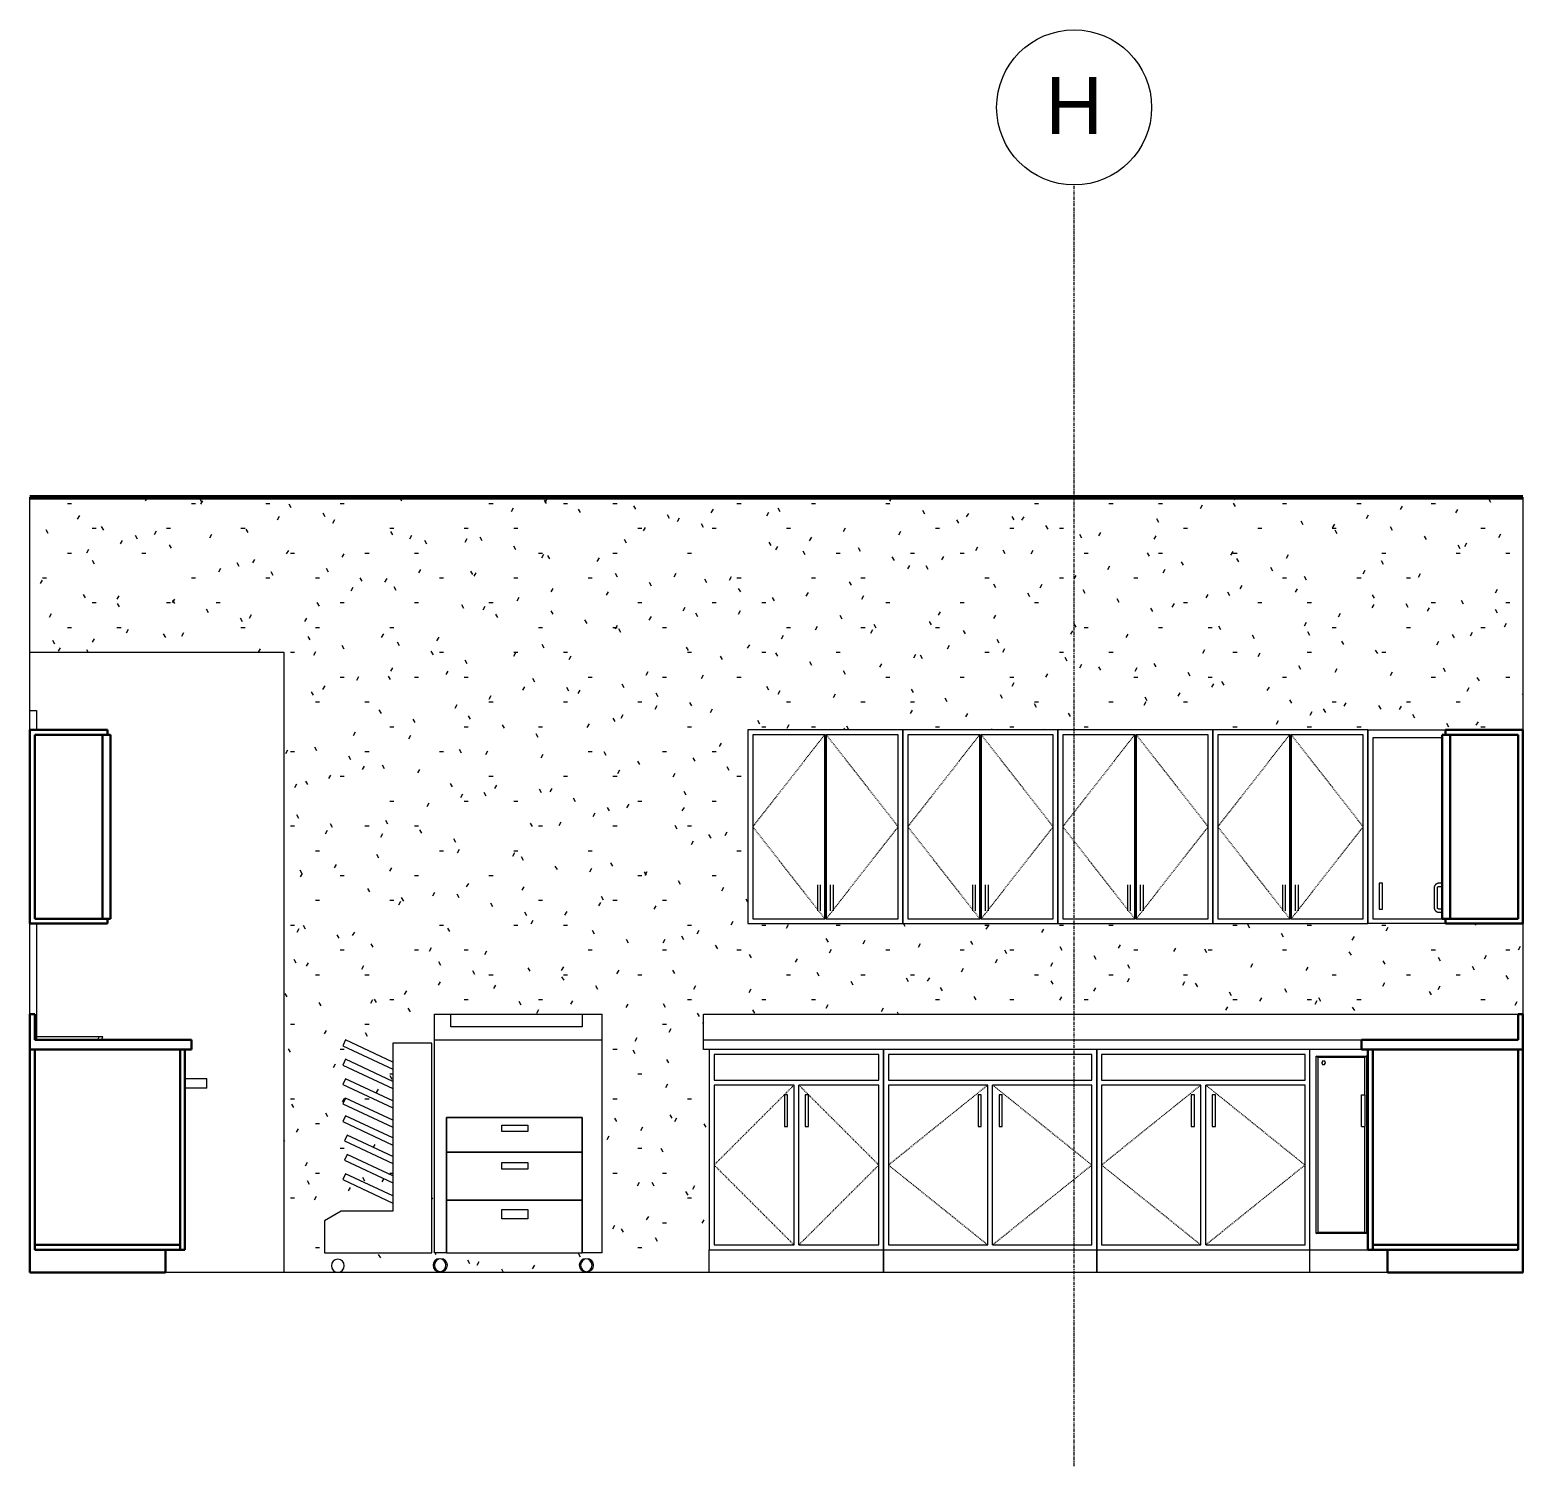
# Model space of a CAD drawing. Header units: inches. Extents: x -1667 to 6650, y -30 to 273.
# Drawn here: x 2478.7 to 2709.9, y -30 to 192.4 of the extents above; entities that cross this region are included whole.
import ezdxf

# ---------------------------------------------------------------- set-up
doc = ezdxf.new("R2010")
doc.units = ezdxf.units.IN
doc.header["$MEASUREMENT"] = 0
doc.linetypes.add('Dash', pattern=[0.25, 0.125, -0.125])
doc.linetypes.add('Grid Line 1_2_', pattern=[0.875, 0.5, -0.125, 0.125, -0.125])
for name, color, linetype, lineweight in [('A-CLNG', 13, 'Continuous', 18), ('A-DOOR', 31, 'Continuous', 18), ('A-DOOR-FRAM', 31, 'Continuous', 9), ('A-WALL-PATT', 111, 'Continuous', 18), ('C-BLDG-PADS', 91, 'Continuous', 9), ('I-FURN', 30, 'Continuous', 9), ('I-FURN-PNLS', 30, 'Continuous', 9), ('I-WALL', 2, 'Continuous', 18), ('Q-CASE', 31, 'Continuous', 9), ('Q-SPCQ', 91, 'Continuous', 9), ('S-GRID', 1, 'Continuous', 9), ('S-GRID-IDEN', 1, 'Continuous', 9)]:
    doc.layers.add(name, color=color, linetype=linetype, lineweight=lineweight)
doc.styles.add('Arial', font='arial.ttf', dxfattribs={"height": 8.851796})

# ---------------------------------------------------------------- blocks, each defined once
blk = doc.blocks.new('Grid - Grid Head - Circle-50561-COPY ROOM - EAST ELEVATION')
at = {"layer": 'S-GRID-IDEN', "color": 7}
blk.add_circle((1174.46, 180.37), 12, dxfattribs=at)
blk = doc.blocks.new('Open Source Metal Building_Exterior_rvt-10-COPY ROOM - EAST ELEVATION')
at = {"layer": 'C-BLDG-PADS'}
h = blk.add_hatch(dxfattribs=at)
h.set_pattern_fill('FP_12', style=0, pattern_type=2)
h.set_pattern_definition([(50, (0, 0), (13.77135, -1.20496), [1.44, -15.84]), (355, (0, 0), (-2.66442, 14.44218), [1.152, -12.672]), (100.451, (1.148, -0.1), (11.10708, 13.23737), [1.224, -13.462]), (46.184, (0, 3.84), (20.49128, -3.17785), [2.16, -23.76]), (96.636, (1.708, 3.575), (17.94587, 18.70315), [1.836, -20.193]), (351.184, (0, 3.84), (17.9454, 18.7026), [1.728, -19.008]), (21, (1.92, 2.88), (11.46052, -7.73037), [1.44, -15.84]), (326, (1.92, 2.88), (4.67135, 13.92315), [1.152, -12.672]), (71.451, (2.875, 2.236), (16.13207, 6.19284), [1.224, -13.462]), (37.5, (0, 0), (0.233123, 6.39175), [0.634, -11.885, 0.634, -12.23, -12.72]), (37.5, (0, 0), (0.233123, 6.39175), [-25.382, 0.634, -12.086]), (7.5, (0, 0), (5.05073, 7.57304), [0.634, -6.701, 0.634, -11.597, -4.848]), (7.5, (0, 0), (5.05073, 7.57304), [-19.565, 0.634, -4.214]), (327.5, (-4.282, 0), (10.24958, -0.43289), [0.634, -4.166, 0.634, -14.342, -19.872]), (327.5, (-4.282, 0), (10.24958, -0.43289), [-19.776, 0.634, -19.238]), (317.5, (-6.202, 0), (11.19739, 1.922144), [0.634, -5.606, 0.634, -9.312, -14.112]), (317.5, (-6.202, 0), (11.19739, 1.922144), [-16.186, 0.634, -13.478])])
h.paths.add_polyline_path([(1243.99, -0.02), (1243.99, 0), (1215.09, -0.02)], flags=0)
at = {"layer": 'C-BLDG-PADS', "color": 250, "lineweight": 18}
blk.add_line((1243.99, 0), (1012.77, 0), dxfattribs=at)
at = {"layer": 'S-GRID', "linetype": 'Grid Line 1_2_'}
blk.add_line((1174.46, -30), (1174.46, 168.38), dxfattribs=at)
at = {"layer": 'S-GRID-IDEN', "insert": (1174.46, 185.09), "char_height": 8.85, "width": 10.584, "attachment_point": 2, "line_spacing_factor": 0.938532, "style": 'Arial', "bg_fill": 3, "box_fill_scale": 1.25, "bg_fill_color": 0, "bg_fill_transparency": 0}
blk.add_mtext('H', dxfattribs=at)
at = {"color": 130, "lineweight": 5}
blk.add_blockref('Grid - Grid Head - Circle-50561-COPY ROOM - EAST ELEVATION', (0, 0), dxfattribs=at)
blk = doc.blocks.new('Work Station Desktops - 96_ x 96_-293211-COPY ROOM - EAST ELEVATION')
at = {"layer": 'I-FURN-PNLS'}
for p, q in [((1036.77, 30), (1040.16, 30)), ((1040.16, 28.5), (1036.77, 28.5)), ((1040.16, 28.5), (1040.16, 30))]:
    blk.add_line(p, q, dxfattribs=at)
blk = doc.blocks.new('Haworth_Chair_s_con-Swivel - Swivel Chair-274643-COPY ROOM - EAST ELEVATION')
at = {"layer": 'I-FURN'}
for p, q in [((1013.81, 36.5), (1023.46, 36.5)), ((1023.46, 36.5), (1023.31, 36)), ((1023.46, 36.5), (1024.05, 36.5)), ((1023.89, 36), (1024.05, 36.5))]:
    blk.add_line(p, q, dxfattribs=at)
blk = doc.blocks.new('Counter Top-L Shaped 2 - 24_ Depth 2-600382-COPY ROOM - EAST ELEVATION')
at = {"layer": 'Q-CASE'}
for p, q in [((1117.07, 36), (1117.07, 40)), ((1117.07, 40), (1243.21, 40)), ((1117.07, 36), (1218.96, 36)), ((1117.07, 34.5), (1117.07, 36)), ((1218.96, 34.5), (1117.07, 34.5))]:
    blk.add_line(p, q, dxfattribs=at)
at = {"layer": 'Q-CASE', "lineweight": 30}
for p, q in [((1243.96, 40), (1243.21, 40)), ((1243.21, 40), (1243.21, 36)), ((1243.96, 34.5), (1243.96, 40)), ((1243.21, 36), (1218.96, 36)), ((1218.96, 36), (1218.96, 34.5)), ((1218.96, 34.5), (1243.96, 34.5))]:
    blk.add_line(p, q, dxfattribs=at)
blk = doc.blocks.new('Single-Glass 1 - 36_ x 84_-564710-COPY ROOM - EAST ELEVATION')
at = {"layer": 'A-DOOR-FRAM'}
for p, q in [((1012.77, 87), (1013.77, 87)), ((1013.77, 87), (1013.77, 84)), ((1013.77, 54), (1013.77, 36))]:
    blk.add_line(p, q, dxfattribs=at)
blk = doc.blocks.new('Counter Top-L Shaped 2 - 24_ Depth-622807-COPY ROOM - EAST ELEVATION')
at = {"layer": 'Q-CASE', "lineweight": 30}
for p, q in [((1013.52, 40), (1012.77, 40)), ((1012.77, 40), (1012.77, 34.5)), ((1013.52, 36), (1013.52, 40)), ((1037.77, 36), (1013.52, 36)), ((1037.77, 34.5), (1037.77, 36)), ((1012.77, 34.5), (1037.77, 34.5))]:
    blk.add_line(p, q, dxfattribs=at)
blk = doc.blocks.new('Upper Cabinet-Double Door-Wall - 24_-583922-COPY ROOM - EAST ELEVATION')
at = {"layer": 'Q-CASE'}
for p, q in [((1219.96, 84), (1195.96, 84)), ((1195.96, 84), (1195.96, 54)), ((1207.84, 83.25), (1196.71, 83.25)), ((1196.71, 83.25), (1196.71, 54.75)), ((1207.84, 83.25), (1208.09, 83.25)), ((1207.84, 54.75), (1207.84, 83.25)), ((1207.96, 83.25), (1207.96, 54.75)), ((1208.09, 83.25), (1208.09, 54.75)), ((1219.21, 83.25), (1208.09, 83.25)), ((1219.21, 54.75), (1219.21, 83.25)), ((1219.96, 54), (1219.96, 84)), ((1206.71, 59.5), (1206.71, 56.5)), ((1207.21, 56.5), (1207.21, 59.5)), ((1208.71, 59.5), (1208.71, 56.5)), ((1209.21, 56.5), (1209.21, 59.5)), ((1195.96, 54), (1219.96, 54)), ((1196.71, 54.75), (1207.84, 54.75)), ((1208.09, 54.75), (1207.84, 54.75)), ((1208.09, 54.75), (1219.21, 54.75))]:
    blk.add_line(p, q, dxfattribs=at)
at = {"layer": 'Q-CASE', "linetype": 'Dash'}
for p, q in [((1207.84, 83.25), (1196.71, 69)), ((1219.21, 69), (1208.09, 83.25)), ((1196.71, 69), (1207.84, 54.75)), ((1208.09, 54.75), (1219.21, 69))]:
    blk.add_line(p, q, dxfattribs=at)
at = {"layer": 'Q-CASE', "flags": 128}
for points in [[(1206.71, 60), (1206.71, 59.85), (1206.71, 59.5)], [(1207.21, 59.5), (1207.21, 59.86), (1207.21, 60)], [(1208.71, 60), (1208.71, 59.85), (1208.71, 59.5)], [(1209.21, 59.5), (1209.21, 59.86), (1209.21, 60)], [(1206.71, 56.5), (1206.71, 56.14), (1206.71, 56)], [(1207.21, 56), (1207.21, 56.15), (1207.21, 56.5)], [(1208.71, 56.5), (1208.71, 56.14), (1208.71, 56)], [(1209.21, 56), (1209.21, 56.15), (1209.21, 56.5)]]:
    blk.add_lwpolyline(points, dxfattribs=at)
blk = doc.blocks.new('Upper Cabinet-Double Door-Wall - 24_-V21-COPY ROOM - EAST ELEVATION')
at = {"layer": 'Q-CASE', "lineweight": 30}
for p, q in [((1012.77, 84), (1012.77, 54)), ((1024.77, 84), (1012.77, 84)), ((1013.52, 54.75), (1013.52, 83.25)), ((1013.52, 83.25), (1024.77, 83.25)), ((1025.27, 83.25), (1024.02, 83.25)), ((1024.02, 83.25), (1024.02, 54.75)), ((1024.77, 83.25), (1024.77, 84)), ((1025.27, 54.75), (1025.27, 83.25)), ((1012.77, 54), (1024.77, 54)), ((1024.77, 54.75), (1013.52, 54.75)), ((1024.02, 54.75), (1025.27, 54.75)), ((1024.77, 54), (1024.77, 54.75))]:
    blk.add_line(p, q, dxfattribs=at)
blk = doc.blocks.new('Copier-Floor - Copier-Floor-594505-COPY ROOM - EAST ELEVATION')
at = {"layer": 'Q-SPCQ'}
for p, q in [((1075.4, 40), (1077.96, 40)), ((1075.4, 36), (1075.4, 40)), ((1077.96, 40), (1098.3, 40)), ((1077.96, 38), (1077.96, 40)), ((1098.3, 40), (1101.4, 40)), ((1098.3, 40), (1098.3, 38)), ((1101.4, 36), (1101.4, 40)), ((1098.3, 38), (1077.96, 38)), ((1061.64, 35.99), (1061.22, 35.09)), ((1061.22, 35.09), (1068.99, 31.46)), ((1068.99, 32.57), (1061.64, 35.99)), ((1074.99, 35.5), (1068.99, 35.5)), ((1068.99, 35.5), (1068.99, 9.5)), ((1074.99, 3), (1074.99, 35.5)), ((1075.4, 36), (1101.4, 36)), ((1075.4, 3), (1075.4, 36)), ((1101.4, 3), (1101.4, 36)), ((1061.64, 32.99), (1061.22, 32.09)), ((1068.99, 29.57), (1061.64, 32.99)), ((1061.22, 32.09), (1068.99, 28.46)), ((1061.64, 29.99), (1061.22, 29.09)), ((1061.22, 29.09), (1068.99, 25.46)), ((1068.99, 26.57), (1061.64, 29.99)), ((1061.64, 26.99), (1061.22, 26.09)), ((1061.22, 26.09), (1068.99, 22.46)), ((1068.99, 23.57), (1061.64, 26.99)), ((1061.64, 24.24), (1061.22, 23.34)), ((1061.22, 23.34), (1068.99, 19.71)), ((1068.99, 20.82), (1061.64, 24.24)), ((1098.3, 24), (1077.3, 24)), ((1077.3, 24), (1077.3, 18.6)), ((1077.3, 3), (1077.3, 24)), ((1077.3, 24), (1098.3, 24)), ((1098.3, 18.6), (1098.3, 24)), ((1098.3, 24), (1098.3, 3)), ((1061.91, 21.25), (1061.48, 20.35)), ((1068.99, 17.95), (1061.91, 21.25)), ((1085.85, 22.79), (1089.85, 22.79)), ((1085.85, 21.79), (1085.85, 22.79)), ((1089.85, 21.79), (1085.85, 21.79)), ((1089.85, 22.79), (1089.85, 21.79)), ((1061.48, 20.35), (1068.99, 16.85)), ((1077.3, 18.6), (1098.3, 18.6)), ((1098.3, 18.6), (1077.3, 18.6)), ((1077.3, 18.6), (1077.3, 11.18)), ((1098.3, 11.18), (1098.3, 18.6)), ((1061.91, 18.25), (1061.48, 17.35)), ((1061.48, 17.35), (1068.99, 13.85)), ((1068.99, 14.95), (1061.91, 18.25)), ((1085.85, 17.02), (1089.85, 17.02)), ((1085.85, 16), (1085.85, 17.02)), ((1089.85, 17.02), (1089.85, 16)), ((1061.64, 15.27), (1061.22, 14.36)), ((1061.22, 14.36), (1068.99, 10.74)), ((1068.99, 11.84), (1061.64, 15.27)), ((1089.85, 16), (1085.85, 16)), ((1060.99, 9.5), (1058.4, 8)), ((1068.99, 9.5), (1060.99, 9.5)), ((1077.3, 11.18), (1098.3, 11.18)), ((1098.3, 11.18), (1077.3, 11.18)), ((1077.3, 11.18), (1077.3, 3)), ((1085.85, 9.71), (1089.85, 9.71)), ((1085.85, 8.31), (1085.85, 9.71)), ((1089.85, 9.71), (1089.85, 8.31)), ((1098.3, 3), (1098.3, 11.18)), ((1058.4, 8), (1058.4, 3)), ((1089.85, 8.31), (1085.85, 8.31)), ((1058.4, 3), (1074.99, 3)), ((1077.3, 3), (1075.4, 3)), ((1077.3, 3), (1098.3, 3)), ((1101.4, 3), (1098.3, 3))]:
    blk.add_line(p, q, dxfattribs=at)
for centre, start, end in [((1060.45, 1.03), 0, 180), ((1060.45, 1.03), 180, 360), ((1076.19, 1.1), 0, 180), ((1076.19, 1.1), 180, 360), ((1076.41, 1.1), 0, 180), ((1076.41, 1.1), 180, 360), ((1098.82, 1.1), 0, 180), ((1098.82, 1.1), 180, 360), ((1099.05, 1.1), 0, 180), ((1099.05, 1.1), 180, 360)]:
    blk.add_arc(centre, 1, start, end, dxfattribs=at)
blk = doc.blocks.new('Base Cabinet-Double Door Sink Unit - 39_-578555-COPY ROOM - EAST ELEVATION')
at = {"layer": 'Q-CASE', "lineweight": 30}
for p, q in [((1013.52, 34.5), (1012.77, 34.5)), ((1012.77, 34.5), (1012.77, 0)), ((1013.52, 3.5), (1013.52, 34.5)), ((1036.02, 34.5), (1036.02, 3.5)), ((1036.77, 34.5), (1036.02, 34.5)), ((1036.77, 3.5), (1036.77, 34.5)), ((1036.02, 4.25), (1013.52, 4.25)), ((1013.52, 4.25), (1013.52, 3.5)), ((1033.77, 3.5), (1013.52, 3.5)), ((1013.52, 3.5), (1036.02, 3.5)), ((1033.77, 0), (1033.77, 3.5)), ((1036.02, 3.5), (1036.02, 4.25)), ((1036.02, 3.5), (1036.77, 3.5)), ((1012.77, 0), (1033.77, 0))]:
    blk.add_line(p, q, dxfattribs=at)
blk = doc.blocks.new('Base Cabinet-Double Door Sink Unit - 33_-621153-COPY ROOM - EAST ELEVATION')
at = {"layer": 'Q-CASE'}
for p, q in [((1144.96, 34.5), (1144.96, 3.5)), ((1177.21, 33.75), (1145.71, 33.75)), ((1145.71, 33.75), (1145.71, 29.75)), ((1177.21, 29.75), (1177.21, 33.75)), ((1177.96, 3.5), (1177.96, 34.5)), ((1145.71, 29.75), (1177.21, 29.75)), ((1161.09, 29), (1145.71, 29)), ((1145.71, 29), (1145.71, 4.25)), ((1161.09, 4.25), (1161.09, 29)), ((1161.84, 4.25), (1161.84, 29)), ((1177.21, 29), (1161.84, 29)), ((1177.21, 4.25), (1177.21, 29)), ((1159.59, 27.5), (1159.59, 22.59)), ((1160.09, 27.5), (1159.59, 27.5)), ((1160.09, 22.59), (1160.09, 27.5)), ((1162.84, 27.5), (1162.84, 22.59)), ((1163.34, 27.5), (1162.84, 27.5)), ((1163.34, 22.59), (1163.34, 27.5)), ((1159.59, 22.59), (1160.09, 22.59)), ((1162.84, 22.59), (1163.34, 22.59)), ((1144.96, 3.5), (1177.96, 3.5)), ((1144.96, 0), (1144.96, 3.5)), ((1145.71, 4.25), (1161.09, 4.25)), ((1161.84, 4.25), (1177.21, 4.25)), ((1177.96, 3.5), (1177.96, 0))]:
    blk.add_line(p, q, dxfattribs=at)
at = {"layer": 'Q-CASE', "linetype": 'Dash'}
for p, q in [((1161.09, 29), (1145.71, 16.62)), ((1161.84, 29), (1177.21, 16.62)), ((1145.71, 16.62), (1161.09, 4.25)), ((1177.21, 16.62), (1161.84, 4.25))]:
    blk.add_line(p, q, dxfattribs=at)
blk = doc.blocks.new('Base Cabinet-Double Door Sink Unit - 33_-V22-COPY ROOM - EAST ELEVATION')
at = {"layer": 'Q-CASE'}
for p, q in [((1177.96, 34.5), (1177.96, 3.5)), ((1210.21, 33.75), (1178.71, 33.75)), ((1178.71, 33.75), (1178.71, 29.75)), ((1210.21, 29.75), (1210.21, 33.75)), ((1210.96, 3.5), (1210.96, 34.5)), ((1178.71, 29.75), (1210.21, 29.75)), ((1194.09, 29), (1178.71, 29)), ((1178.71, 29), (1178.71, 4.25)), ((1194.09, 4.25), (1194.09, 29)), ((1194.84, 4.25), (1194.84, 29)), ((1210.21, 29), (1194.84, 29)), ((1210.21, 4.25), (1210.21, 29)), ((1192.59, 27.5), (1192.59, 22.59)), ((1193.09, 27.5), (1192.59, 27.5)), ((1193.09, 22.59), (1193.09, 27.5)), ((1195.84, 27.5), (1195.84, 22.59)), ((1196.34, 27.5), (1195.84, 27.5)), ((1196.34, 22.59), (1196.34, 27.5)), ((1192.59, 22.59), (1193.09, 22.59)), ((1195.84, 22.59), (1196.34, 22.59)), ((1177.96, 3.5), (1210.96, 3.5)), ((1177.96, 0), (1177.96, 3.5)), ((1178.71, 4.25), (1194.09, 4.25)), ((1194.84, 4.25), (1210.21, 4.25))]:
    blk.add_line(p, q, dxfattribs=at)
at = {"layer": 'Q-CASE', "linetype": 'Dash'}
for p, q in [((1194.09, 29), (1178.71, 16.62)), ((1194.84, 29), (1210.21, 16.62)), ((1178.71, 16.62), (1194.09, 4.25)), ((1210.21, 16.62), (1194.84, 4.25))]:
    blk.add_line(p, q, dxfattribs=at)
blk = doc.blocks.new('Base Cabinet-Double Door Sink Unit - 27_-619205-COPY ROOM - EAST ELEVATION')
at = {"layer": 'Q-CASE'}
for p, q in [((1218.96, 22.59), (1218.96, 27.5)), ((1218.96, 27.5), (1219.46, 27.5)), ((1219.46, 27.5), (1219.46, 22.59)), ((1218.96, 22.59), (1219.46, 22.59))]:
    blk.add_line(p, q, dxfattribs=at)
blk = doc.blocks.new('Corner_Base_Cabinet_7113 - L - Shaped Cabinet-618934-COPY ROOM - EAST ELEVATION')
at = {"layer": 'Q-CASE'}
for p, q in [((1211.96, 33.5), (1219.46, 33.5)), ((1211.96, 6), (1211.96, 33.5)), ((1212.21, 33.25), (1211.96, 33.5)), ((1219.46, 33.25), (1212.21, 33.25)), ((1212.21, 33.25), (1212.21, 6.25)), ((1219.46, 33.5), (1219.46, 33.25)), ((1219.46, 33.25), (1219.46, 33.5)), ((1219.46, 33.5), (1219.71, 33.5)), ((1219.71, 33.5), (1219.46, 33.25)), ((1219.46, 27.5), (1219.46, 33.25)), ((1219.71, 33.5), (1219.71, 6)), ((1219.96, 33.5), (1219.71, 33.5)), ((1219.46, 6.25), (1219.46, 22.59)), ((1211.96, 6), (1212.21, 6.25)), ((1219.46, 6), (1211.96, 6)), ((1212.21, 6.25), (1219.46, 6.25)), ((1219.46, 6.25), (1219.46, 6)), ((1219.46, 6), (1219.46, 6.25)), ((1219.71, 6), (1219.46, 6.25)), ((1219.71, 6), (1219.46, 6)), ((1219.96, 6), (1219.71, 6)), ((1210.96, 0), (1210.96, 3.5)), ((1210.96, 3.5), (1219.96, 3.5))]:
    blk.add_line(p, q, dxfattribs=at)
at = {"layer": 'Q-CASE', "flags": 128}
for points in [[(1213.4, 32.46), (1213.26, 32.71), (1212.98, 32.73), (1212.81, 32.5), (1212.8, 32.46)], [(1212.8, 32.46), (1212.94, 32.21), (1213.23, 32.19), (1213.4, 32.42), (1213.4, 32.46)]]:
    blk.add_lwpolyline(points, dxfattribs=at)
blk = doc.blocks.new('Base Cabinet-Double Door Sink Unit - 27_-V23-COPY ROOM - EAST ELEVATION')
at = {"layer": 'Q-CASE', "lineweight": 30}
for p, q in [((1220.71, 34.5), (1219.96, 34.5)), ((1219.96, 34.5), (1219.96, 3.5)), ((1220.71, 3.5), (1220.71, 34.5)), ((1243.21, 34.5), (1243.21, 3.5)), ((1243.96, 34.5), (1243.21, 34.5)), ((1243.96, 0), (1243.96, 34.5)), ((1219.96, 3.5), (1220.71, 3.5)), ((1243.21, 4.25), (1220.71, 4.25)), ((1220.71, 4.25), (1220.71, 3.5)), ((1220.71, 3.5), (1243.21, 3.5)), ((1243.21, 3.5), (1222.96, 3.5)), ((1222.96, 3.5), (1222.96, 0)), ((1243.21, 3.5), (1243.21, 4.25)), ((1222.96, 0), (1243.96, 0))]:
    blk.add_line(p, q, dxfattribs=at)
blk = doc.blocks.new('Base Cabinet-Double Door Sink Unit - 27_-V24-COPY ROOM - EAST ELEVATION')
at = {"layer": 'Q-CASE'}
for p, q in [((1117.96, 34.5), (1117.96, 3.5)), ((1144.21, 33.75), (1118.71, 33.75)), ((1118.71, 33.75), (1118.71, 29.75)), ((1144.21, 29.75), (1144.21, 33.75)), ((1144.96, 3.5), (1144.96, 34.5)), ((1118.71, 29.75), (1144.21, 29.75)), ((1131.09, 29), (1118.71, 29)), ((1118.71, 29), (1118.71, 4.25)), ((1131.09, 4.25), (1131.09, 29)), ((1131.84, 4.25), (1131.84, 29)), ((1144.21, 29), (1131.84, 29)), ((1144.21, 4.25), (1144.21, 29)), ((1129.59, 27.5), (1129.59, 22.59)), ((1130.09, 27.5), (1129.59, 27.5)), ((1130.09, 22.59), (1130.09, 27.5)), ((1132.84, 27.5), (1132.84, 22.59)), ((1133.34, 27.5), (1132.84, 27.5)), ((1133.34, 22.59), (1133.34, 27.5)), ((1129.59, 22.59), (1130.09, 22.59)), ((1132.84, 22.59), (1133.34, 22.59)), ((1117.96, 3.5), (1144.96, 3.5)), ((1117.96, 0), (1117.96, 3.5)), ((1118.71, 4.25), (1131.09, 4.25)), ((1131.84, 4.25), (1144.21, 4.25)), ((1144.96, 3.5), (1144.96, 0))]:
    blk.add_line(p, q, dxfattribs=at)
at = {"layer": 'Q-CASE', "linetype": 'Dash'}
for p, q in [((1131.09, 29), (1118.71, 16.62)), ((1131.84, 29), (1144.21, 16.62)), ((1118.71, 16.62), (1131.09, 4.25)), ((1144.21, 16.62), (1131.84, 4.25))]:
    blk.add_line(p, q, dxfattribs=at)
blk = doc.blocks.new('Upper Cabinet-Corner Unit Square-Wall - 12_ Depth-621841-COPY ROOM - EAST ELEVATION')
at = {"layer": 'Q-CASE'}
for p, q in [((1219.96, 84), (1231.96, 84)), ((1219.96, 84), (1219.96, 54)), ((1231.46, 82.75), (1220.71, 82.75)), ((1220.71, 82.75), (1220.71, 54.75)), ((1222.21, 60.25), (1221.71, 60.25)), ((1221.71, 60.25), (1221.71, 56.25)), ((1222.21, 56.25), (1222.21, 60.25)), ((1221.71, 56.25), (1222.21, 56.25)), ((1231.96, 54), (1219.96, 54)), ((1220.71, 54.75), (1231.46, 54.75))]:
    blk.add_line(p, q, dxfattribs=at)
blk = doc.blocks.new('Upper Cabinet-Single Door-Wall - 12_-621969-COPY ROOM - EAST ELEVATION')
at = {"layer": 'Q-CASE', "lineweight": 30}
for p, q in [((1231.46, 83.25), (1231.46, 54.75)), ((1232.71, 83.25), (1231.46, 83.25)), ((1243.96, 84), (1231.96, 84)), ((1231.96, 84), (1231.96, 83.25)), ((1231.96, 83.25), (1243.21, 83.25)), ((1232.71, 54.75), (1232.71, 83.25)), ((1243.21, 83.25), (1243.21, 54.75)), ((1243.96, 54), (1243.96, 84)), ((1231.46, 54.75), (1232.71, 54.75)), ((1243.21, 54.75), (1231.96, 54.75)), ((1231.96, 54.75), (1231.96, 54)), ((1231.96, 54), (1243.96, 54))]:
    blk.add_line(p, q, dxfattribs=at)
at = {"layer": 'Q-CASE'}
for p, q in [((1231.46, 60.25), (1230.96, 60.25)), ((1230.21, 59.5), (1230.21, 56.5)), ((1230.71, 56.5), (1230.71, 59.5)), ((1230.96, 59.75), (1231.46, 59.75)), ((1231.46, 56.25), (1230.96, 56.25)), ((1230.96, 55.75), (1231.46, 55.75))]:
    blk.add_line(p, q, dxfattribs=at)
at = {"layer": 'Q-CASE', "flags": 128}
for points in [[(1230.96, 60.25), (1230.93, 60.25), (1230.9, 60.25), (1230.87, 60.24), (1230.84, 60.24), (1230.81, 60.24), (1230.78, 60.23), (1230.75, 60.22), (1230.72, 60.21), (1230.7, 60.2), (1230.67, 60.19), (1230.64, 60.18), (1230.61, 60.17), (1230.59, 60.15), (1230.56, 60.14), (1230.54, 60.12), (1230.51, 60.1), (1230.49, 60.08), (1230.47, 60.06), (1230.44, 60.04), (1230.42, 60.02), (1230.4, 60), (1230.38, 59.98), (1230.36, 59.95), (1230.35, 59.93), (1230.33, 59.91), (1230.31, 59.88), (1230.3, 59.85), (1230.29, 59.83), (1230.27, 59.8), (1230.26, 59.77), (1230.25, 59.74), (1230.24, 59.72), (1230.23, 59.69), (1230.23, 59.66), (1230.22, 59.63), (1230.22, 59.6), (1230.21, 59.57), (1230.21, 59.54), (1230.21, 59.51), (1230.21, 59.5)], [(1230.71, 59.5), (1230.71, 59.51), (1230.71, 59.52), (1230.71, 59.53), (1230.71, 59.54), (1230.72, 59.55), (1230.72, 59.56), (1230.72, 59.57), (1230.72, 59.58), (1230.73, 59.59), (1230.73, 59.6), (1230.73, 59.61), (1230.74, 59.62), (1230.74, 59.62), (1230.75, 59.63), (1230.75, 59.64), (1230.76, 59.65), (1230.77, 59.66), (1230.77, 59.66), (1230.78, 59.67), (1230.79, 59.68), (1230.79, 59.69), (1230.8, 59.69), (1230.81, 59.7), (1230.82, 59.7), (1230.83, 59.71), (1230.83, 59.72), (1230.84, 59.72), (1230.85, 59.73), (1230.86, 59.73), (1230.87, 59.73), (1230.88, 59.74), (1230.89, 59.74), (1230.9, 59.74), (1230.91, 59.74), (1230.92, 59.75), (1230.93, 59.75), (1230.94, 59.75), (1230.95, 59.75), (1230.96, 59.75), (1230.96, 59.75)], [(1230.21, 56.5), (1230.21, 56.47), (1230.21, 56.44), (1230.22, 56.41), (1230.22, 56.38), (1230.23, 56.35), (1230.23, 56.32), (1230.24, 56.29), (1230.25, 56.26), (1230.26, 56.24), (1230.27, 56.21), (1230.28, 56.18), (1230.3, 56.15), (1230.31, 56.13), (1230.33, 56.1), (1230.34, 56.08), (1230.36, 56.05), (1230.38, 56.03), (1230.4, 56.01), (1230.42, 55.98), (1230.44, 55.96), (1230.46, 55.94), (1230.48, 55.92), (1230.51, 55.9), (1230.53, 55.89), (1230.56, 55.87), (1230.58, 55.85), (1230.61, 55.84), (1230.63, 55.82), (1230.66, 55.81), (1230.69, 55.8), (1230.72, 55.79), (1230.75, 55.78), (1230.77, 55.77), (1230.8, 55.77), (1230.83, 55.76), (1230.86, 55.76), (1230.89, 55.75), (1230.92, 55.75), (1230.95, 55.75), (1230.96, 55.75)], [(1230.96, 56.25), (1230.95, 56.25), (1230.94, 56.25), (1230.93, 56.25), (1230.92, 56.25), (1230.91, 56.25), (1230.9, 56.26), (1230.89, 56.26), (1230.88, 56.26), (1230.87, 56.27), (1230.86, 56.27), (1230.85, 56.27), (1230.85, 56.28), (1230.84, 56.28), (1230.83, 56.29), (1230.82, 56.29), (1230.81, 56.3), (1230.8, 56.31), (1230.8, 56.31), (1230.79, 56.32), (1230.78, 56.33), (1230.77, 56.33), (1230.77, 56.34), (1230.76, 56.35), (1230.76, 56.36), (1230.75, 56.36), (1230.75, 56.37), (1230.74, 56.38), (1230.74, 56.39), (1230.73, 56.4), (1230.73, 56.41), (1230.72, 56.42), (1230.72, 56.43), (1230.72, 56.44), (1230.72, 56.45), (1230.71, 56.46), (1230.71, 56.47), (1230.71, 56.48), (1230.71, 56.49), (1230.71, 56.5), (1230.71, 56.5)]]:
    blk.add_lwpolyline(points, dxfattribs=at)

msp = doc.modelspace()

# ---------------------------------------------------------------- hatches: boundary and pattern name
at = {"layer": 'A-WALL-PATT', "lineweight": 9}
h = msp.add_hatch(dxfattribs=at)
h.set_pattern_fill('FP_10', color=256, style=0, pattern_type=2)
h.set_pattern_definition([(0, (0, 0), (15.36, 3.84), [0.634, -10.886, 0.634, -10.886, -61.44]), (0, (0, 0), (15.36, 3.84), [-23.04, 0.634, -22.406, 0.634, -10.886, -26.88]), (0, (0, 0), (15.36, 3.84), [-57.6, 0.634, -7.046, 0.634, -18.566]), (120, (5.76, 1.92), (-11.0055376, 11.38215), [0.634, -10.886, 0.634, -10.886, -61.44]), (120, (5.76, 1.92), (-11.0055376, 11.38215), [-23.04, 0.634, -22.406, 0.634, -10.886, -26.88]), (120, (5.76, 1.92), (-11.0055376, 11.38215), [-57.6, 0.634, -7.046, 0.634, -18.566]), (240, (7.68, 9.6), (-4.3544624, -15.22215), [0.634, -10.886, 0.634, -10.886, -61.44]), (240, (7.68, 9.6), (-4.3544624, -15.22215), [-23.04, 0.634, -22.406, 0.634, -10.886, -26.88]), (240, (7.68, 9.6), (-4.3544624, -15.22215), [-57.6, 0.634, -7.046, 0.634, -18.566])])
h.paths.add_polyline_path([(2518, 0), (2583.88, 0), (2583.88, 34.5), (2582.99, 34.5), (2582.99, 40), (2709.88, 40), (2709.88, 54), (2589.88, 54), (2589.88, 84), (2709.88, 84), (2709.88, 120), (2478.69, 120), (2478.69, 96), (2518, 96), (2518, 3)], flags=0)
h.paths.add_polyline_path([(2526.15, 0.05), (2525.75, 0.24), (2525.47, 0.59), (2525.37, 1.03), (2525.47, 1.46), (2525.75, 1.81), (2526.15, 2), (2526.59, 2), (2526.99, 1.81), (2527.27, 1.46), (2527.37, 1.03), (2527.27, 0.59), (2526.99, 0.24), (2526.59, 0.05)], flags=0)
h.paths.add_polyline_path([(2565.19, 0.12), (2564.52, 0.12), (2564.12, 0.32), (2563.84, 0.67), (2563.74, 1.1), (2563.84, 1.53), (2564.12, 1.88), (2564.52, 2.07), (2565.19, 2.07), (2565.59, 1.88), (2565.86, 1.53), (2565.96, 1.1), (2565.85, 0.64), (2565.59, 0.32), (2565.34, 0.2)], flags=0)
h.paths.add_polyline_path([(2541.88, 0.12), (2541.48, 0.32), (2541.2, 0.67), (2541.1, 1.1), (2541.2, 1.53), (2541.51, 1.89), (2541.88, 2.07), (2542.55, 2.07), (2542.95, 1.88), (2543.23, 1.53), (2543.33, 1.1), (2543.21, 0.65), (2542.95, 0.32), (2542.55, 0.12), (2542.33, 0.12)], flags=0)
h.paths.add_polyline_path([(2524.31, 3), (2524.31, 8), (2526.91, 9.5), (2534.91, 9.5), (2534.91, 10.74), (2527.14, 14.36), (2527.56, 15.27), (2534.91, 11.84), (2534.91, 13.85), (2527.4, 17.35), (2527.82, 18.25), (2534.91, 14.95), (2534.91, 16.85), (2527.4, 20.35), (2527.82, 21.25), (2534.91, 17.95), (2534.91, 19.71), (2527.14, 23.34), (2527.56, 24.24), (2534.91, 20.82), (2534.91, 22.46), (2527.14, 26.09), (2527.56, 26.99), (2534.91, 23.57), (2534.91, 25.46), (2527.14, 29.09), (2527.57, 29.99), (2534.91, 26.57), (2534.91, 28.46), (2527.14, 32.09), (2527.56, 32.99), (2534.91, 29.57), (2534.91, 31.46), (2527.14, 35.09), (2527.56, 35.99), (2534.91, 32.57), (2534.91, 35.5), (2540.91, 35.5), (2540.91, 3), (2524.52, 3)], flags=0)
h.paths.add_polyline_path([(2565.59, 3), (2541.31, 3), (2541.31, 40), (2567.31, 40), (2567.31, 3)], flags=0)

# ---------------------------------------------------------------- linework, layer by layer
at = {"layer": 'A-CLNG', "lineweight": 60}
for p, q in [((2478.69, 120.01), (2478.69, 120)), ((2478.69, 120), (2709.88, 120)), ((2709.88, 120), (2709.88, 120.01))]:
    msp.add_line(p, q, dxfattribs=at)
at = {"layer": 'I-WALL'}
for p, q in [((2478.69, 0), (2478.69, 120)), ((2709.88, 120), (2709.88, 0)), ((2478.69, 96), (2518, 96)), ((2518, 96), (2518, 0)), ((2478.69, 0), (2478.69, 0)), ((2709.88, 0), (2709.91, 0))]:
    msp.add_line(p, q, dxfattribs=at)

# ---------------------------------------------------------------- block references
at = {"layer": 'A-DOOR'}
msp.add_blockref('Single-Glass 1 - 36_ x 84_-564710-COPY ROOM - EAST ELEVATION', (1465.92, 0), dxfattribs=at)
at = {"layer": 'I-FURN'}
msp.add_blockref('Haworth_Chair_s_con-Swivel - Swivel Chair-274643-COPY ROOM - EAST ELEVATION', (1465.92, 0), dxfattribs=at)
at = {"layer": 'I-FURN-PNLS'}
msp.add_blockref('Work Station Desktops - 96_ x 96_-293211-COPY ROOM - EAST ELEVATION', (1465.92, 0), dxfattribs=at)
at = {"layer": 'Q-CASE'}
for name, p in [('Upper Cabinet-Double Door-Wall - 24_-V21-COPY ROOM - EAST ELEVATION', (1465.92, 0)), ('Upper Cabinet-Double Door-Wall - 24_-583922-COPY ROOM - EAST ELEVATION', (1393.92, 0)), ('Upper Cabinet-Double Door-Wall - 24_-583922-COPY ROOM - EAST ELEVATION', (1417.92, 0)), ('Upper Cabinet-Double Door-Wall - 24_-583922-COPY ROOM - EAST ELEVATION', (1441.92, 0)), ('Upper Cabinet-Double Door-Wall - 24_-583922-COPY ROOM - EAST ELEVATION', (1465.92, 0)), ('Upper Cabinet-Corner Unit Square-Wall - 12_ Depth-621841-COPY ROOM - EAST ELEVATION', (1465.92, 0)), ('Upper Cabinet-Single Door-Wall - 12_-621969-COPY ROOM - EAST ELEVATION', (1465.92, 0)), ('Counter Top-L Shaped 2 - 24_ Depth-622807-COPY ROOM - EAST ELEVATION', (1465.92, 0)), ('Counter Top-L Shaped 2 - 24_ Depth 2-600382-COPY ROOM - EAST ELEVATION', (1465.92, 0)), ('Base Cabinet-Double Door Sink Unit - 39_-578555-COPY ROOM - EAST ELEVATION', (1465.92, 0)), ('Base Cabinet-Double Door Sink Unit - 27_-V24-COPY ROOM - EAST ELEVATION', (1465.92, 0)), ('Base Cabinet-Double Door Sink Unit - 33_-621153-COPY ROOM - EAST ELEVATION', (1465.92, 0)), ('Base Cabinet-Double Door Sink Unit - 33_-V22-COPY ROOM - EAST ELEVATION', (1465.92, 0)), ('Corner_Base_Cabinet_7113 - L - Shaped Cabinet-618934-COPY ROOM - EAST ELEVATION', (1465.92, 0)), ('Base Cabinet-Double Door Sink Unit - 27_-V23-COPY ROOM - EAST ELEVATION', (1465.92, 0)), ('Base Cabinet-Double Door Sink Unit - 27_-619205-COPY ROOM - EAST ELEVATION', (1465.92, 0))]:
    msp.add_blockref(name, p, dxfattribs=at)
at = {"layer": 'Q-SPCQ'}
msp.add_blockref('Copier-Floor - Copier-Floor-594505-COPY ROOM - EAST ELEVATION', (1465.92, 0), dxfattribs=at)

# ---------------------------------------------------------------- next in the draw order: block references
at = {"color": 90, "lineweight": 5}
msp.add_blockref('Open Source Metal Building_Exterior_rvt-10-COPY ROOM - EAST ELEVATION', (1465.92, 0), dxfattribs=at)

doc.saveas('drawing.dxf')
